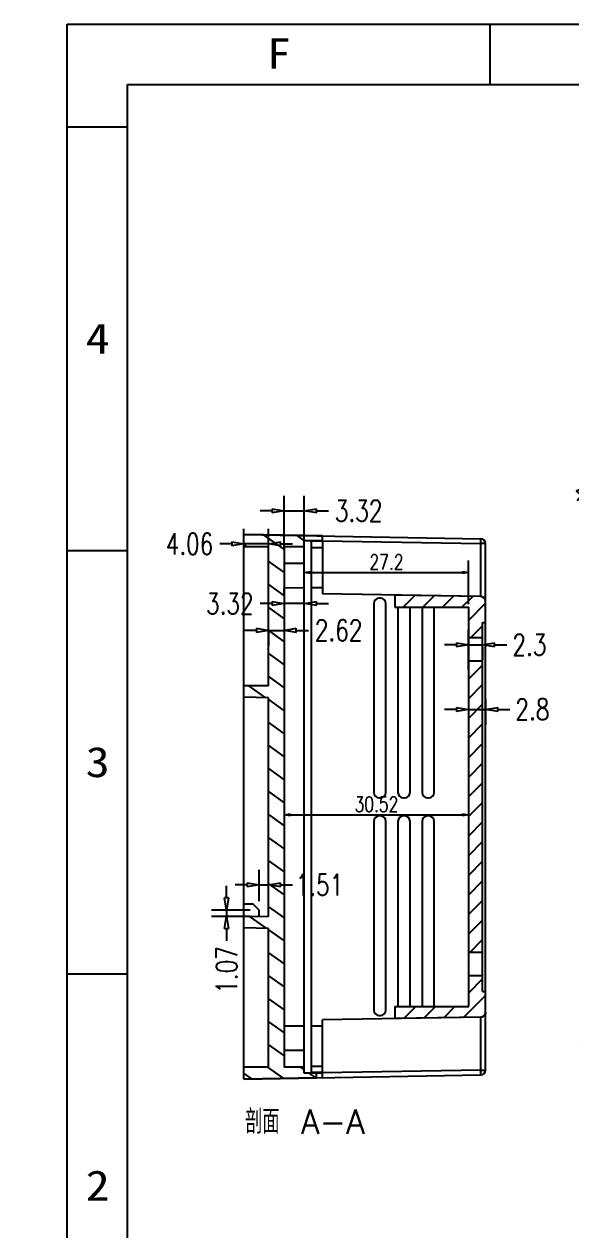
# Model space of a CAD drawing. Header units: millimetres. Extents: x 0 to 1426, y 0 to 784.
# Drawn here: x 998.8 to 1089.4, y 584.1 to 783.6 of the extents above; entities that cross this region are included whole.
import ezdxf
from ezdxf.enums import TextEntityAlignment as Align

# ---------------------------------------------------------------- set-up
doc = ezdxf.new("R2010")
doc.units = ezdxf.units.MM
doc.header["$MEASUREMENT"] = 0
doc.layers.get('0').update_dxf_attribs({"linetype": 'CONTINUOUS'})
doc.layers.get('Defpoints').update_dxf_attribs({"linetype": 'CONTINUOUS'})
doc.layers.add('dim', color=3, linetype='CONTINUOUS')
doc.styles.add('romans', font='romans.shx', dxfattribs={"width": 0.75, "bigfont": 'fangsong.shx'})
doc.styles.get("Standard").update_dxf_attribs({"font": 'txt', "bigfont": 'gbcbig.shx'})
doc.styles.add('TEXTSTYLE_0', font='txt', dxfattribs={"width": 0.8})
doc.dimstyles.new('D2', dxfattribs={"dimtxt": 2.5, "dimasz": 1, "dimexe": 2, "dimexo": 0.5, "dimgap": 0.5, "dimtad": 1, "dimzin": 0, "dimdsep": 46, "dimtxsty": 'romans', "dimblk": 'CLOSEDBLANK', "dimcen": 0, "dimclrd": 4, "dimclre": 4, "dimclrt": 3, "dimadec": 0, "dimazin": 0, "dimtfac": 1, "dimtdec": 4, "dimtofl": 0, "dimtmove": 0, "dimatfit": 3, "dimfxl": 0, "dimtolj": 1, "dimtzin": 0, "dimarcsym": 0})
doc.dimstyles.new('MSTD', dxfattribs={"dimtxt": 3.5, "dimasz": 2, "dimexe": 2.5, "dimexo": 1.5, "dimgap": 1, "dimtad": 0, "dimzin": 0, "dimdsep": 46, "dimtxsty": 'romans', "dimblk": 'CLOSEDBLANK', "dimcen": 0, "dimclrd": 92, "dimclre": 92, "dimclrt": 3, "dimadec": 0, "dimazin": 0, "dimtfac": 1, "dimtdec": 4, "dimtofl": 0, "dimtmove": 0, "dimatfit": 3, "dimfxl": 0, "dimtolj": 1, "dimtzin": 0, "dimarcsym": 0})

# ---------------------------------------------------------------- blocks, each defined once
blk = doc.blocks.new('_ClosedBlank')
at = {"color": 0, "linetype": 'ByBlock', "lineweight": -2}
for p, q in [((-1, 0.167), (0, 0)), ((-1, 0.167), (-1, -0.167)), ((0, 0), (-1, -0.167))]:
    blk.add_line(p, q, dxfattribs=at)
blk = doc.blocks.new('*D43')
at = {"layer": 'Defpoints', "color": 0}
for p in [(1074.65, 682.14), (1074.65, 680.99), (1072.35, 675.34)]:
    blk.add_point(p, dxfattribs=at)
at = {"layer": 'dim', "color": 92, "lineweight": -2}
for p, q in [((1072.35, 676.84), (1072.35, 683.49)), ((1070.35, 680.99), (1068.35, 680.99)), ((1072.35, 680.99), (1074.65, 680.99)), ((1074.65, 680.64), (1074.65, 678.49)), ((1076.65, 680.99), (1078.65, 680.99))]:
    blk.add_line(p, q, dxfattribs=at)
at = {"layer": 'dim', "color": 92, "lineweight": -2, "xscale": 2, "yscale": 2, "zscale": 2}
blk.add_blockref('_ClosedBlank', (1072.35, 680.99), dxfattribs=at)
at = {"layer": 'dim', "color": 92, "lineweight": -2, "xscale": 2, "yscale": 2, "zscale": 2, "rotation": 180}
blk.add_blockref('_ClosedBlank', (1074.65, 680.99), dxfattribs=at)
at = {"layer": 'dim', "color": 3, "insert": (1082.4, 680.99), "char_height": 3.5, "attachment_point": 5, "style": 'romans'}
blk.add_mtext('2.3', dxfattribs=at)
blk = doc.blocks.new('*D49')
at = {"layer": 'Defpoints', "color": 0}
for p in [(1072.35, 673.5), (1075.15, 673.5), (1075.15, 670.31)]:
    blk.add_point(p, dxfattribs=at)
at = {"layer": 'dim', "color": 92, "lineweight": -2}
for p, q in [((1070.35, 670.31), (1068.35, 670.31)), ((1072.35, 672), (1072.35, 667.81)), ((1072.35, 670.31), (1075.15, 670.31)), ((1075.15, 672), (1075.15, 667.81)), ((1077.15, 670.31), (1079.15, 670.31))]:
    blk.add_line(p, q, dxfattribs=at)
at = {"layer": 'dim', "color": 92, "lineweight": -2, "xscale": 2, "yscale": 2, "zscale": 2}
blk.add_blockref('_ClosedBlank', (1072.35, 670.31), dxfattribs=at)
at = {"layer": 'dim', "color": 92, "lineweight": -2, "xscale": 2, "yscale": 2, "zscale": 2, "rotation": 180}
blk.add_blockref('_ClosedBlank', (1075.15, 670.31), dxfattribs=at)
at = {"layer": 'dim', "color": 3, "insert": (1082.9, 670.31), "char_height": 3.5, "attachment_point": 5, "style": 'romans'}
blk.add_mtext('2.8', dxfattribs=at)
blk = doc.blocks.new('*D50')
at = {"layer": 'Defpoints', "color": 0}
for p in [(1039.22, 641.3), (1037.71, 637.14), (1039.22, 637.7)]:
    blk.add_point(p, dxfattribs=at)
at = {"layer": 'dim', "color": 92, "lineweight": -2}
for p, q in [((1037.71, 638.64), (1037.71, 643.8)), ((1039.22, 639.2), (1039.22, 643.8)), ((1035.71, 641.3), (1033.71, 641.3)), ((1037.71, 641.3), (1039.22, 641.3)), ((1041.22, 641.3), (1043.22, 641.3))]:
    blk.add_line(p, q, dxfattribs=at)
at = {"layer": 'dim', "color": 92, "lineweight": -2, "xscale": 2, "yscale": 2, "zscale": 2}
blk.add_blockref('_ClosedBlank', (1037.71, 641.3), dxfattribs=at)
at = {"layer": 'dim', "color": 92, "lineweight": -2, "xscale": 2, "yscale": 2, "zscale": 2, "rotation": 180}
blk.add_blockref('_ClosedBlank', (1039.22, 641.3), dxfattribs=at)
at = {"layer": 'dim', "color": 3, "insert": (1047.65, 641.3), "char_height": 3.5, "attachment_point": 5, "style": 'romans'}
blk.add_mtext('1.51', dxfattribs=at)
blk = doc.blocks.new('*D51')
at = {"layer": 'Defpoints', "color": 0}
for p in [(1045.15, 703.13), (1041.83, 695.4), (1045.15, 695.4)]:
    blk.add_point(p, dxfattribs=at)
at = {"layer": 'dim', "color": 92, "lineweight": -2}
for p, q in [((1041.83, 696.9), (1041.83, 705.63)), ((1045.15, 696.9), (1045.15, 705.63)), ((1039.83, 703.13), (1037.83, 703.13)), ((1041.83, 703.13), (1045.15, 703.13)), ((1047.15, 703.13), (1049.15, 703.13))]:
    blk.add_line(p, q, dxfattribs=at)
at = {"layer": 'dim', "color": 92, "lineweight": -2, "xscale": 2, "yscale": 2, "zscale": 2}
blk.add_blockref('_ClosedBlank', (1041.83, 703.13), dxfattribs=at)
at = {"layer": 'dim', "color": 92, "lineweight": -2, "xscale": 2, "yscale": 2, "zscale": 2, "rotation": 180}
blk.add_blockref('_ClosedBlank', (1045.15, 703.13), dxfattribs=at)
at = {"layer": 'dim', "color": 3, "insert": (1054.15, 703.13), "char_height": 3.5, "attachment_point": 5, "style": 'romans'}
blk.add_mtext('3.32', dxfattribs=at)
blk = doc.blocks.new('*D52')
at = {"layer": 'Defpoints', "color": 0}
for p in [(1039.22, 684.97), (1041.83, 684.97), (1041.83, 683.38)]:
    blk.add_point(p, dxfattribs=at)
at = {"layer": 'dim', "color": 92, "lineweight": -2}
for p, q in [((1037.22, 683.38), (1035.22, 683.38)), ((1039.22, 683.47), (1039.22, 680.88)), ((1039.22, 683.38), (1041.83, 683.38)), ((1041.83, 683.47), (1041.83, 680.88)), ((1043.83, 683.38), (1045.83, 683.38))]:
    blk.add_line(p, q, dxfattribs=at)
at = {"layer": 'dim', "color": 92, "lineweight": -2, "xscale": 2, "yscale": 2, "zscale": 2}
blk.add_blockref('_ClosedBlank', (1039.22, 683.38), dxfattribs=at)
at = {"layer": 'dim', "color": 92, "lineweight": -2, "xscale": 2, "yscale": 2, "zscale": 2, "rotation": 180}
blk.add_blockref('_ClosedBlank', (1041.83, 683.38), dxfattribs=at)
at = {"layer": 'dim', "color": 3, "insert": (1050.83, 683.38), "char_height": 3.5, "attachment_point": 5, "style": 'romans'}
blk.add_mtext('2.62', dxfattribs=at)
blk = doc.blocks.new('*D53')
at = {"layer": 'Defpoints', "color": 0}
for p in [(1041.83, 687.8), (1041.83, 687.8), (1045.15, 687.8)]:
    blk.add_point(p, dxfattribs=at)
at = {"layer": 'dim', "color": 92, "lineweight": -2}
for p, q in [((1041.83, 689.3), (1041.83, 690.3)), ((1045.15, 689.3), (1045.15, 690.3)), ((1039.83, 687.8), (1037.83, 687.8)), ((1045.15, 687.8), (1041.83, 687.8)), ((1047.15, 687.8), (1049.15, 687.8))]:
    blk.add_line(p, q, dxfattribs=at)
at = {"layer": 'dim', "color": 92, "lineweight": -2, "xscale": 2, "yscale": 2, "zscale": 2}
blk.add_blockref('_ClosedBlank', (1041.83, 687.8), dxfattribs=at)
at = {"layer": 'dim', "color": 92, "lineweight": -2, "xscale": 2, "yscale": 2, "zscale": 2, "rotation": 180}
blk.add_blockref('_ClosedBlank', (1045.15, 687.8), dxfattribs=at)
at = {"layer": 'dim', "color": 3, "insert": (1032.83, 687.8), "char_height": 3.5, "attachment_point": 5, "style": 'romans'}
blk.add_mtext('3.32', dxfattribs=at)
blk = doc.blocks.new('*D54')
at = {"layer": 'Defpoints', "color": 0}
for p in [(1035.15, 697.67), (1035.15, 693.1), (1039.22, 693.1)]:
    blk.add_point(p, dxfattribs=at)
at = {"layer": 'dim', "color": 92, "lineweight": -2}
for p, q in [((1035.15, 694.6), (1035.15, 700.17)), ((1039.22, 694.6), (1039.22, 700.17)), ((1033.15, 697.67), (1031.15, 697.67)), ((1039.22, 697.67), (1035.15, 697.67)), ((1041.22, 697.67), (1043.22, 697.67))]:
    blk.add_line(p, q, dxfattribs=at)
at = {"layer": 'dim', "color": 92, "lineweight": -2, "xscale": 2, "yscale": 2, "zscale": 2}
blk.add_blockref('_ClosedBlank', (1035.15, 697.67), dxfattribs=at)
at = {"layer": 'dim', "color": 92, "lineweight": -2, "xscale": 2, "yscale": 2, "zscale": 2, "rotation": 180}
blk.add_blockref('_ClosedBlank', (1039.22, 697.67), dxfattribs=at)
at = {"layer": 'dim', "color": 3, "insert": (1026.15, 697.67), "char_height": 3.5, "attachment_point": 5, "style": 'romans'}
blk.add_mtext('4.06', dxfattribs=at)
blk = doc.blocks.new('*D46')
at = {"layer": 'Defpoints', "color": 0}
for p in [(1141.95, 655.21), (1145.41, 653.19)]:
    blk.add_point(p, dxfattribs=at)
at = {"layer": 'dim', "color": 92, "lineweight": -2}
for p, q in [((1133.3, 660.25), (1140.22, 656.22)), ((1145.41, 653.19), (1141.95, 655.21)), ((1147.13, 652.19), (1148.86, 651.18))]:
    blk.add_line(p, q, dxfattribs=at)
at = {"layer": 'dim', "color": 92, "lineweight": -2, "xscale": 2, "yscale": 2, "zscale": 2}
for p, rotation in [((1141.95, 655.21), 329.7532958984376), ((1145.41, 653.19), 149.7532806396484)]:
    blk.add_blockref('_ClosedBlank', p, dxfattribs=dict(at, rotation=rotation))
at = {"layer": 'dim', "color": 3, "insert": (1127.04, 663.91), "char_height": 3.5, "attachment_point": 5, "rotation": 329.7533, "style": 'romans'}
blk.add_mtext('25-∅4', dxfattribs=at)
blk = doc.blocks.new('*D74')
at = {"layer": 'Defpoints', "color": 0}
for p in [(1097.63, 620.77), (1093.73, 617.63)]:
    blk.add_point(p, dxfattribs=at)
at = {"layer": 'dim', "color": 92, "lineweight": -2}
for p, q in [((1102.7, 624.86), (1099.18, 622.02)), ((1093.73, 617.63), (1097.63, 620.77)), ((1092.17, 616.38), (1090.62, 615.13))]:
    blk.add_line(p, q, dxfattribs=at)
at = {"layer": 'dim', "color": 92, "lineweight": -2, "xscale": 2, "yscale": 2, "zscale": 2}
for p, rotation in [((1097.63, 620.77), 218.8343811035156), ((1093.73, 617.63), 38.83438873291016)]:
    blk.add_blockref('_ClosedBlank', p, dxfattribs=dict(at, rotation=rotation))
at = {"layer": 'dim', "color": 3, "insert": (1107.33, 628.58), "char_height": 3.5, "attachment_point": 5, "rotation": 38.8344, "style": 'romans'}
blk.add_mtext('4-∅5', dxfattribs=at)
blk = doc.blocks.new('*D75')
at = {"layer": 'Defpoints', "color": 0}
for p in [(1103.99, 695.57), (1106.68, 693.32)]:
    blk.add_point(p, dxfattribs=at)
at = {"layer": 'dim', "color": 92, "lineweight": -2}
for p, q in [((1098.94, 699.8), (1102.46, 696.85)), ((1106.68, 693.32), (1103.99, 695.57)), ((1108.21, 692.03), (1109.74, 690.75))]:
    blk.add_line(p, q, dxfattribs=at)
at = {"layer": 'dim', "color": 92, "lineweight": -2, "xscale": 2, "yscale": 2, "zscale": 2}
for p, rotation in [((1103.99, 695.57), 320.0560607910156), ((1106.68, 693.32), 140.0560607910157)]:
    blk.add_blockref('_ClosedBlank', p, dxfattribs=dict(at, rotation=rotation))
at = {"layer": 'dim', "color": 3, "insert": (1094.22, 703.74), "char_height": 3.5, "attachment_point": 5, "rotation": 320.0561, "style": 'romans'}
blk.add_mtext('4-{\\fArial|b0|i0|c0|p32;M3}', dxfattribs=at)
blk = doc.blocks.new('*D76')
at = {"layer": 'Defpoints', "color": 0}
for p in [(1037.71, 637.14), (1032.3, 636.07), (1037.71, 636.07)]:
    blk.add_point(p, dxfattribs=at)
at = {"layer": 'dim', "color": 92, "lineweight": -2}
for p, q in [((1032.3, 639.14), (1032.3, 641.14)), ((1036.21, 637.14), (1029.8, 637.14)), ((1032.3, 637.14), (1032.3, 636.07)), ((1036.21, 636.07), (1029.8, 636.07)), ((1032.3, 634.07), (1032.3, 632.07))]:
    blk.add_line(p, q, dxfattribs=at)
at = {"layer": 'dim', "color": 92, "lineweight": -2, "xscale": 2, "yscale": 2, "zscale": 2}
for p, rotation in [((1032.3, 637.14), 270), ((1032.3, 636.07), 90)]:
    blk.add_blockref('_ClosedBlank', p, dxfattribs=dict(at, rotation=rotation))
at = {"layer": 'dim', "color": 3, "insert": (1032.3, 627.25), "char_height": 3.5, "attachment_point": 5, "rotation": 90, "style": 'romans'}
blk.add_mtext('1.07', dxfattribs=at)
blk = doc.blocks.new('SUN_6HWZ35TKXU86YGHH1AY77V3D6FJ')
at = {"color": 7, "linetype": 'Continuous'}
for p, q in [((-420, 297), (0, 297)), ((-420, 0), (-420, 297)), ((-350, 287), (-350, 297)), ((-410, 287), (-10, 287)), ((-410, 10), (-410, 287)), ((-420, 280), (-410, 280)), ((-420, 210), (-410, 210)), ((-420, 140), (-410, 140))]:
    blk.add_line(p, q, dxfattribs=at)
at = {"color": 2, "style": 'TEXTSTYLE_0'}
for s, width, p, p2 in [('F', 0.937433, (-386.98, 289.63), (-382.98, 289.63)), ('4', 1.029662, (-416.95, 242.54), (-412.95, 242.54)), ('3', 1.029662, (-416.95, 172.54), (-412.95, 172.54)), ('2', 1.029662, (-416.95, 102.54), (-412.95, 102.54))]:
    blk.add_text(s, height=5, dxfattribs=dict(at, width=width)).set_placement(p, p2, align=Align.FIT)
blk = doc.blocks.new('*D77')
at = {"layer": 'Defpoints', "color": 0}
for p in [(1041.83, 658.68), (1072.35, 658.68), (1072.35, 652.88)]:
    blk.add_point(p, dxfattribs=at)
at = {"layer": 'dim', "color": 4, "lineweight": -2}
for p, q in [((1041.83, 658.18), (1041.83, 650.88)), ((1072.35, 658.18), (1072.35, 650.88)), ((1042.83, 652.88), (1071.35, 652.88))]:
    blk.add_line(p, q, dxfattribs=at)
at = {"layer": 'dim', "color": 4, "lineweight": -2, "rotation": 180}
blk.add_blockref('_ClosedBlank', (1041.83, 652.88), dxfattribs=at)
at = {"layer": 'dim', "color": 4, "lineweight": -2}
blk.add_blockref('_ClosedBlank', (1072.35, 652.88), dxfattribs=at)
at = {"layer": 'dim', "color": 3, "insert": (1057.09, 654.63), "char_height": 2.5, "attachment_point": 5, "style": 'romans'}
blk.add_mtext('30.52', dxfattribs=at)
blk = doc.blocks.new('*D79')
at = {"layer": 'Defpoints', "color": 0}
for p in [(1072.35, 692.94), (1045.15, 690.45), (1072.35, 687.2)]:
    blk.add_point(p, dxfattribs=at)
at = {"layer": 'dim', "color": 4, "lineweight": -2}
for p, q in [((1045.15, 690.95), (1045.15, 694.94)), ((1072.35, 687.7), (1072.35, 694.94)), ((1046.15, 692.94), (1071.35, 692.94))]:
    blk.add_line(p, q, dxfattribs=at)
at = {"layer": 'dim', "color": 4, "lineweight": -2, "rotation": 180}
blk.add_blockref('_ClosedBlank', (1045.15, 692.94), dxfattribs=at)
at = {"layer": 'dim', "color": 4, "lineweight": -2}
blk.add_blockref('_ClosedBlank', (1072.35, 692.94), dxfattribs=at)
at = {"layer": 'dim', "color": 3, "insert": (1058.75, 694.69), "char_height": 2.5, "attachment_point": 5, "style": 'romans'}
blk.add_mtext('27.2', dxfattribs=at)

msp = doc.modelspace()

# ---------------------------------------------------------------- hatches: boundary and pattern name
h = msp.add_hatch()
h.set_pattern_fill('DEFAULT__1', color=2, scale=3.115165, angle=325, style=0)
h.set_pattern_definition([(325, (963.8097, 401.4756), (1.786785, 2.551794), [])])
h.paths.add_polyline_path([(1039.215, 636.093), (1035.151, 636.023), (1035.151, 634.185), (1039.215, 634.114), (1039.215, 611.201), (1035.151, 611.201), (1035.151, 609.201), (1047.151, 609.411), (1047.151, 610.201), (1045.151, 610.201), (1045.151, 611.201), (1041.831, 611.201), (1041.831, 697.201), (1045.151, 697.201), (1045.151, 698.201), (1048.151, 698.201), (1048.151, 698.975), (1035.151, 699.201), (1035.151, 697.201), (1039.215, 697.201), (1039.215, 674.221), (1035.151, 674.221), (1035.151, 672.312), (1039.215, 672.241)])
h = msp.add_hatch()
h.set_pattern_fill('A', color=2, scale=2.292206, angle=45, style=0)
h.set_pattern_definition([(45, (963.8097, 401.4756), (-1.620835, 1.620835), [])])
edge = h.paths.add_edge_path()
edge.add_spline(control_points=[(1075.151, 620.249), (1075.151, 619.787), (1074.827, 619.458), (1074.365, 619.45)], knot_values=[0, 0, 0, 0, 1, 1, 1, 1], degree=3, periodic=0)
edge.add_line((1074.365, 619.45), (1060.151, 619.201))
edge.add_line((1060.151, 619.201), (1060.151, 621.201))
edge.add_line((1060.151, 621.201), (1072.351, 621.201))
edge.add_line((1072.351, 621.201), (1072.351, 626.265))
edge.add_line((1072.351, 626.265), (1074.651, 626.265))
edge.add_line((1074.651, 626.265), (1074.651, 623.701))
edge.add_line((1074.651, 623.701), (1075.151, 623.701))
edge.add_line((1075.151, 623.701), (1075.151, 620.249))
edge = h.paths.add_edge_path()
edge.add_line((1074.651, 684.701), (1075.151, 684.701))
edge.add_line((1075.151, 684.701), (1075.151, 688.154))
edge.add_spline(control_points=[(1075.151, 688.154), (1075.151, 688.616), (1074.827, 688.945), (1074.365, 688.953)], knot_values=[0, 0, 0, 0, 1, 1, 1, 1], degree=3, periodic=0)
edge.add_line((1074.365, 688.953), (1060.151, 689.201))
edge.add_line((1060.151, 689.201), (1060.151, 687.201))
edge.add_line((1060.151, 687.201), (1072.351, 687.201))
edge.add_line((1072.351, 687.201), (1072.351, 682.138))
edge.add_line((1072.351, 682.138), (1074.651, 682.138))
edge.add_line((1074.651, 682.138), (1074.651, 684.701))
h.paths.add_polyline_path([(1072.351, 630.138), (1072.351, 678.265), (1074.651, 678.265), (1074.651, 630.138)])

# ---------------------------------------------------------------- linework, layer by layer
at = {"color": 7, "linetype": 'Continuous'}
for p, q in [((1035.151, 697.201), (1035.151, 699.201)), ((1048.151, 698.975), (1035.151, 699.201)), ((1035.151, 609.201), (1035.151, 699.201)), ((1035.151, 699.201), (1074.365, 698.517)), ((1048.151, 698.201), (1045.151, 698.201)), ((1045.151, 697.201), (1045.151, 698.201)), ((1045.151, 610.201), (1045.151, 698.201)), ((1048.151, 698.201), (1045.151, 698.201)), ((1048.151, 698.201), (1048.151, 698.975)), ((1048.151, 698.201), (1048.151, 698.975)), ((1048.151, 698.175), (1048.151, 689.411)), ((1048.151, 698.175), (1074.358, 697.717)), ((1039.215, 697.201), (1035.151, 697.201)), ((1039.215, 697.201), (1035.151, 697.201)), ((1039.215, 674.221), (1039.215, 697.201)), ((1039.215, 674.221), (1039.215, 697.201)), ((1045.151, 697.201), (1041.831, 697.201)), ((1041.831, 697.201), (1041.831, 611.201)), ((1041.831, 697.201), (1041.831, 611.201)), ((1045.151, 697.201), (1041.831, 697.201)), ((1046.351, 610.301), (1046.351, 698.101)), ((1048.151, 698.101), (1046.351, 698.101)), ((1046.351, 697.075), (1048.151, 697.075)), ((1074.358, 688.954), (1074.358, 697.717)), ((1075.151, 697.717), (1074.358, 697.717)), ((1075.151, 610.686), (1075.151, 697.717)), ((1045.151, 694.441), (1041.831, 694.441)), ((1041.831, 690.432), (1045.151, 690.449)), ((1046.351, 690.449), (1048.151, 690.449)), ((1074.365, 688.953), (1048.151, 689.411)), ((1057.747, 688.701), (1057.547, 688.701)), ((1060.151, 689.201), (1060.151, 687.201)), ((1074.365, 688.953), (1060.151, 689.201)), ((1060.151, 689.201), (1060.151, 687.201)), ((1075.151, 684.701), (1075.151, 688.154)), ((1056.647, 687.801), (1056.647, 656.601)), ((1058.647, 656.601), (1058.647, 687.801)), ((1060.151, 687.201), (1072.351, 687.201)), ((1060.151, 687.201), (1072.351, 687.201)), ((1060.647, 687.201), (1060.647, 656.601)), ((1062.647, 656.601), (1062.647, 687.201)), ((1064.647, 687.201), (1064.647, 656.601)), ((1066.647, 656.601), (1066.647, 687.201)), ((1072.351, 682.138), (1072.351, 687.201)), ((1072.351, 678.326), (1072.351, 687.201)), ((1074.651, 684.701), (1075.151, 684.701)), ((1074.651, 682.138), (1074.651, 684.701)), ((1074.651, 623.701), (1074.651, 684.701)), ((1074.651, 684.701), (1075.151, 684.701)), ((1074.651, 682.138), (1072.351, 682.138)), ((1074.651, 682.138), (1072.351, 682.138)), ((1072.351, 630.138), (1072.351, 678.265)), ((1074.651, 678.265), (1072.351, 678.265)), ((1072.351, 626.326), (1072.351, 678.265)), ((1074.651, 678.265), (1072.351, 678.265)), ((1074.651, 630.138), (1074.651, 678.265)), ((1035.151, 672.312), (1035.151, 674.221)), ((1039.215, 674.221), (1035.151, 674.221)), ((1039.215, 674.221), (1035.151, 674.221)), ((1039.215, 672.241), (1035.151, 672.312)), ((1039.215, 672.241), (1035.151, 672.312)), ((1039.215, 636.093), (1039.215, 672.241)), ((1039.215, 636.093), (1039.215, 672.241)), ((1057.547, 655.701), (1057.747, 655.701)), ((1061.547, 655.701), (1061.747, 655.701)), ((1065.547, 655.701), (1065.747, 655.701)), ((1057.747, 652.701), (1057.547, 652.701)), ((1061.747, 652.701), (1061.547, 652.701)), ((1065.747, 652.701), (1065.547, 652.701)), ((1056.647, 651.801), (1056.647, 620.601)), ((1058.647, 620.601), (1058.647, 651.801)), ((1060.647, 651.801), (1060.647, 621.201)), ((1062.647, 621.201), (1062.647, 651.801)), ((1064.647, 651.801), (1064.647, 621.201)), ((1066.647, 621.201), (1066.647, 651.801)), ((1036.7, 638.13), (1035.151, 638.103)), ((1037.706, 637.142), (1036.7, 638.13)), ((1037.706, 636.067), (1037.706, 637.142)), ((1039.215, 636.093), (1035.151, 636.023)), ((1039.215, 636.093), (1035.151, 636.023)), ((1035.151, 634.185), (1035.151, 636.023)), ((1039.215, 634.114), (1035.151, 634.185)), ((1039.215, 634.114), (1035.151, 634.185)), ((1039.215, 611.201), (1039.215, 634.114)), ((1039.215, 611.201), (1039.215, 634.114)), ((1074.651, 630.138), (1072.351, 630.138)), ((1074.651, 630.138), (1072.351, 630.138)), ((1072.351, 621.201), (1072.351, 626.265)), ((1074.651, 626.265), (1072.351, 626.265)), ((1074.651, 626.265), (1072.351, 626.265)), ((1072.351, 621.201), (1072.351, 626.265)), ((1074.651, 623.701), (1074.651, 626.265)), ((1074.651, 623.701), (1075.151, 623.701)), ((1074.651, 623.701), (1075.151, 623.701)), ((1075.151, 620.249), (1075.151, 623.701)), ((1060.151, 621.201), (1060.151, 619.201)), ((1060.151, 621.201), (1072.351, 621.201)), ((1060.151, 621.201), (1072.351, 621.201)), ((1060.151, 621.201), (1060.151, 619.201)), ((1074.365, 619.45), (1048.151, 618.992)), ((1048.151, 609.428), (1048.151, 618.992)), ((1057.547, 619.701), (1057.747, 619.701)), ((1074.365, 619.45), (1060.151, 619.201)), ((1074.358, 610.686), (1074.358, 619.449)), ((1045.151, 617.954), (1041.831, 617.971)), ((1048.151, 617.954), (1046.351, 617.954)), ((1041.831, 613.961), (1045.151, 613.961)), ((1035.151, 609.201), (1035.151, 611.201)), ((1039.215, 611.201), (1035.151, 611.201)), ((1039.215, 611.201), (1035.151, 611.201)), ((1045.151, 611.201), (1041.831, 611.201)), ((1045.151, 611.201), (1041.831, 611.201)), ((1045.151, 610.201), (1045.151, 611.201)), ((1046.351, 611.328), (1048.151, 611.328)), ((1074.358, 610.686), (1048.151, 610.228)), ((1074.358, 610.686), (1075.151, 610.686)), ((1035.151, 609.201), (1074.365, 609.886)), ((1047.151, 609.411), (1035.151, 609.201)), ((1047.151, 610.201), (1045.151, 610.201)), ((1048.151, 610.201), (1045.151, 610.201)), ((1048.151, 610.301), (1046.351, 610.301)), ((1047.151, 609.411), (1047.151, 610.201)), ((1047.151, 609.411), (1047.151, 610.201))]:
    msp.add_line(p, q, dxfattribs=at)
for centre, radius, start, end in [((1074.351, 697.717), 0.8, 0, 89), ((1057.547, 687.801), 0.9, 90, 180), ((1057.747, 687.801), 0.9, 0, 90), ((1074.351, 688.154), 0.8, 0, 89), ((1057.547, 656.601), 0.9, 180, 270), ((1057.747, 656.601), 0.9, 270, 0), ((1061.547, 656.601), 0.9, 180, 270), ((1061.747, 656.601), 0.9, 270, 0), ((1065.547, 656.601), 0.9, 180, 270), ((1065.747, 656.601), 0.9, 270, 0), ((1057.547, 651.801), 0.9, 90, 180), ((1057.747, 651.801), 0.9, 0, 90), ((1061.547, 651.801), 0.9, 90, 180), ((1061.747, 651.801), 0.9, 0, 90), ((1065.547, 651.801), 0.9, 90, 180), ((1065.747, 651.801), 0.9, 0, 90), ((1057.547, 620.601), 0.9, 180, 270), ((1057.747, 620.601), 0.9, 270, 0), ((1074.351, 620.249), 0.8, 271, 0), ((1074.351, 610.686), 0.8, 271, 0)]:
    msp.add_arc(centre, radius, start, end, dxfattribs=at)
for points, start_tangent, end_tangent in [([(1074.358, 697.717), (1074.362, 698.019), (1074.366, 698.28), (1074.366, 698.456), (1074.365, 698.517)], (0.0174511, 0.9998477), (-0.9998477, 0.0174524)), ([(1075.151, 688.154), (1075.151, 688.171), (1075.15, 688.189), (1075.149, 688.207), (1075.148, 688.225), (1075.146, 688.243), (1075.143, 688.261), (1075.141, 688.279), (1075.138, 688.298), (1075.134, 688.316), (1075.13, 688.335), (1075.125, 688.353), (1075.12, 688.372), (1075.115, 688.39), (1075.109, 688.408), (1075.103, 688.427), (1075.096, 688.445), (1075.088, 688.463), (1075.08, 688.482), (1075.072, 688.5), (1075.063, 688.517), (1075.054, 688.535), (1075.044, 688.553), (1075.034, 688.57), (1075.023, 688.587), (1075.012, 688.604), (1075, 688.621), (1074.988, 688.637), (1074.976, 688.653), (1074.963, 688.669), (1074.949, 688.684), (1074.935, 688.699), (1074.921, 688.714), (1074.907, 688.729), (1074.892, 688.743), (1074.877, 688.756), (1074.861, 688.77), (1074.845, 688.782), (1074.829, 688.795), (1074.813, 688.807), (1074.796, 688.818), (1074.779, 688.829), (1074.762, 688.84), (1074.745, 688.85), (1074.727, 688.86), (1074.709, 688.869), (1074.691, 688.877), (1074.673, 688.886), (1074.655, 688.893), (1074.637, 688.9), (1074.619, 688.907), (1074.6, 688.914), (1074.582, 688.919), (1074.564, 688.925), (1074.545, 688.929), (1074.527, 688.934), (1074.509, 688.938), (1074.49, 688.941), (1074.472, 688.944), (1074.454, 688.947), (1074.436, 688.949), (1074.418, 688.951), (1074.4, 688.952), (1074.382, 688.953), (1074.365, 688.953)], (0, 1), (-0.9998477, 0.0174524)), ([(1075.151, 620.249), (1075.151, 620.232), (1075.15, 620.214), (1075.149, 620.196), (1075.148, 620.178), (1075.146, 620.16), (1075.143, 620.142), (1075.141, 620.124), (1075.138, 620.105), (1075.134, 620.087), (1075.13, 620.068), (1075.125, 620.05), (1075.12, 620.031), (1075.115, 620.013), (1075.109, 619.995), (1075.103, 619.976), (1075.096, 619.958), (1075.088, 619.94), (1075.08, 619.921), (1075.072, 619.903), (1075.063, 619.886), (1075.054, 619.868), (1075.044, 619.85), (1075.034, 619.833), (1075.023, 619.816), (1075.012, 619.799), (1075, 619.782), (1074.988, 619.766), (1074.976, 619.75), (1074.963, 619.734), (1074.949, 619.719), (1074.935, 619.704), (1074.921, 619.689), (1074.907, 619.674), (1074.892, 619.66), (1074.877, 619.647), (1074.861, 619.633), (1074.845, 619.621), (1074.829, 619.608), (1074.813, 619.596), (1074.796, 619.585), (1074.779, 619.574), (1074.762, 619.563), (1074.745, 619.553), (1074.727, 619.543), (1074.709, 619.534), (1074.691, 619.526), (1074.673, 619.517), (1074.655, 619.51), (1074.637, 619.502), (1074.619, 619.496), (1074.6, 619.489), (1074.582, 619.484), (1074.564, 619.478), (1074.545, 619.474), (1074.527, 619.469), (1074.509, 619.465), (1074.49, 619.462), (1074.472, 619.459), (1074.454, 619.456), (1074.436, 619.454), (1074.418, 619.452), (1074.4, 619.451), (1074.382, 619.45), (1074.365, 619.45)], (0, -1), (-0.9998477, -0.0174524)), ([(1074.365, 609.886), (1074.366, 609.947), (1074.366, 610.12), (1074.363, 610.38), (1074.358, 610.686)], (0.9998477, 0.0174524), (-0.0174511, 0.9998477))]:
    msp.add_spline(points, degree=3, dxfattribs=dict(at, start_tangent=start_tangent, end_tangent=end_tangent))

# ---------------------------------------------------------------- block references
at = {"layer": 'dim'}
msp.add_blockref('SUN_6HWZ35TKXU86YGHH1AY77V3D6FJ', (1425.915, 486.579), dxfattribs=at)

# ---------------------------------------------------------------- texts
at = {"color": 2, "linetype": 'Continuous', "insert": (1055.151, 604.153), "char_height": 3.9688, "width": 19.05, "attachment_point": 3, "line_spacing_factor": 0.9}
msp.add_mtext('剖面 A-A', dxfattribs=at)

# ---------------------------------------------------------------- dimensions: what is measured, and where the dimension line sits
at = {"layer": 'dim'}
for base, text, picture, middle in [((1103.992, 695.565), '4-{\\fArial|b0|i0|c0|p32;M3}', '*D75', (1094.225, 703.744)), ((1141.950928418, 655.208942662), '25-<>', '*D46', (1127.037143697, 663.905258886)), ((1097.626061552, 620.769172403), '4-<>', '*D74', (1107.327794984, 628.579158105))]:
    dim = msp.add_linear_dim(base=base, p1=(0, 0), p2=(0, 0), text=text, dimstyle='MSTD', dxfattribs=at)
    dim.commit()
    dim.dimension.update_dxf_attribs({"geometry": picture, "text_midpoint": middle, "dimtype": 160})
for base, p1, p2, dimstyle, picture, middle in [((1045.151, 703.129), (1041.831, 695.397), (1045.151, 695.397), 'MSTD', '*D51', (1054.151, 703.129)), ((1035.151, 697.673), (1039.215, 693.105), (1035.151, 693.105), 'MSTD', '*D54', (1026.151, 697.673)), ((1072.351, 692.937), (1045.151, 690.449), (1072.351, 687.201), 'D2', '*D79', (1058.751, 694.687)), ((1041.831, 687.797), (1045.151, 687.797), (1041.831, 687.797), 'MSTD', '*D53', (1032.831, 687.797)), ((1041.831, 683.382), (1039.215, 684.969), (1041.831, 684.969), 'MSTD', '*D52', (1050.831, 683.382)), ((1074.651, 680.989), (1072.351, 675.342), (1074.651, 682.138), 'MSTD', '*D43', (1082.401, 680.989)), ((1075.151, 670.307), (1072.351, 673.503), (1075.151, 673.503), 'MSTD', '*D49', (1082.901, 670.307)), ((1072.351, 652.881), (1041.831, 658.684), (1072.351, 658.684), 'D2', '*D77', (1057.091, 654.631)), ((1039.215, 641.3), (1037.706, 637.142), (1039.215, 637.698), 'MSTD', '*D50', (1047.653, 641.3)), ((1032.301214137, 636.067154081), (1037.706316116, 637.141637282), (1037.706316116, 636.067154081), 'MSTD', '*D76', (1032.301214137, 627.254654081))]:
    dim = msp.add_linear_dim(base=base, p1=p1, p2=p2, dimstyle=dimstyle, dxfattribs=at)
    dim.commit()
    dim.dimension.update_dxf_attribs({"geometry": picture, "text_midpoint": middle, "dimtype": 160})

doc.saveas('drawing.dxf')
